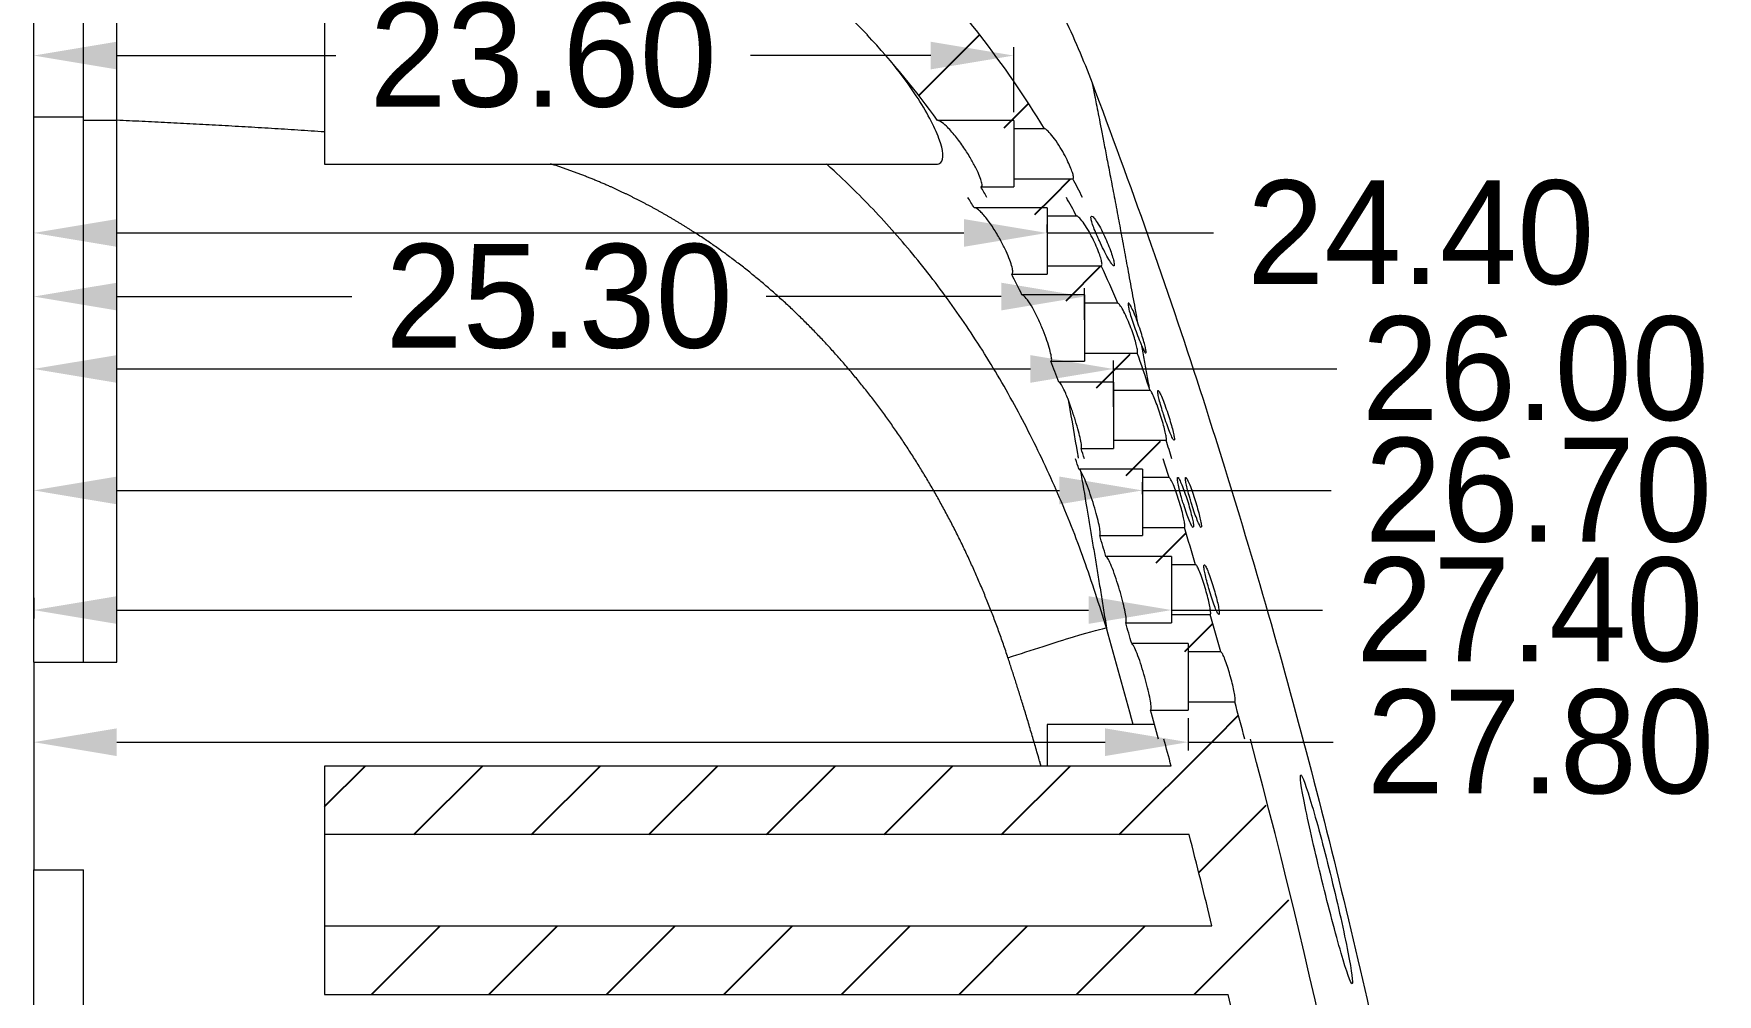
# Model space of a CAD drawing. Extents: x -222 to 335, y 201 to 414.
# Drawn here: x 196.77 to 237.31, y 331.2 to 354.34 of the extents above; entities that cross this region are included whole.
import ezdxf

# ---------------------------------------------------------------- set-up
doc = ezdxf.new("R2010")
doc.units = 0
doc.header["$MEASUREMENT"] = 0
doc.layers.add('10', color=7, linetype='Continuous')
doc.dimstyles.get("Standard").update_dxf_attribs({"dimtxt": 0.18, "dimasz": 0.18, "dimexe": 0.18, "dimexo": 0.0625, "dimgap": 0.09, "dimtad": 0, "dimtih": 1, "dimtoh": 1, "dimdec": 4, "dimzin": 0, "dimdsep": 46, "dimtxsty": 'Standard', "dimcen": 0.09, "dimadec": 0, "dimazin": 0, "dimtfac": 1, "dimtdec": 4, "dimtofl": 0, "dimtmove": 0, "dimatfit": 3, "dimfxl": 0, "dimtolj": 1, "dimtzin": 0, "dimarcsym": 0})

# ---------------------------------------------------------------- blocks, each defined once
blk = doc.blocks.new('HATCH1')
at = {"color": 200, "linetype": 'Continuous'}
for p, q in [((218.08, 352.843), (219.548, 354.31)), ((219.548, 354.31), (219.55, 354.312)), ((220.14, 352.074), (220.72, 352.653)), ((221.293, 350.398), (221.735, 350.841)), ((220.876, 349.982), (221.293, 350.398)), ((221.629, 347.907), (222.47, 348.747)), ((222.36, 345.811), (223.172, 346.622)), ((223.476, 344.098), (223.905, 344.528)), ((223.077, 343.7), (223.476, 344.098)), ((223.8, 341.595), (224.52, 342.315)), ((224.492, 339.46), (225.164, 340.13)), ((225.209, 337.349), (225.781, 337.921)), ((222.906, 335.048), (225.209, 337.349)), ((203.771, 335.721), (204.749, 336.698)), ((205.927, 335.048), (207.579, 336.698)), ((208.757, 335.048), (210.409, 336.698)), ((211.587, 335.048), (213.239, 336.698)), ((214.417, 335.048), (216.068, 336.698)), ((217.247, 335.048), (218.898, 336.698)), ((220.077, 335.048), (221.728, 336.698)), ((224.824, 334.137), (226.448, 335.759)), ((224.712, 331.198), (226.994, 333.478)), ((204.903, 331.198), (206.555, 332.848)), ((207.733, 331.198), (209.385, 332.848)), ((210.563, 331.198), (212.215, 332.848)), ((213.393, 331.198), (215.044, 332.848)), ((216.223, 331.198), (217.874, 332.848)), ((219.053, 331.198), (220.704, 332.848)), ((221.882, 331.198), (223.534, 332.848))]:
    blk.add_line(p, q, dxfattribs=at)
blk = doc.blocks.new('*D60')
at = {"color": 4, "linetype": 'Continuous', "lineweight": 9}
for p, q in [((196.771, 352.537), (196.771, 354.014)), ((220.371, 352.448), (220.371, 354.014)), ((198.771, 353.814), (204.048, 353.814)), ((218.371, 353.814), (214.031, 353.814))]:
    blk.add_line(p, q, dxfattribs=at)
for points in [[(198.771, 354.147), (198.771, 353.481), (196.771, 353.814)], [(218.371, 354.147), (218.371, 353.481), (220.371, 353.814)]]:
    blk.add_solid(points, dxfattribs=at)
at = {"layer": 'Defpoints', "color": 0, "linetype": 'Continuous', "lineweight": 9}
for p in [(220.371, 353.814), (196.771, 352.337), (220.371, 352.248)]:
    blk.add_point(p, dxfattribs=at)
at = {"color": 3, "linetype": 'Continuous', "lineweight": 9, "insert": (209.039, 353.814), "char_height": 2.5, "attachment_point": 5}
blk.add_mtext('\\A1;23.60', dxfattribs=at)
blk = doc.blocks.new('*D61')
at = {"color": 4, "linetype": 'Continuous', "lineweight": 9}
for p, q in [((196.771, 349.548), (196.771, 349.741)), ((198.771, 349.541), (219.171, 349.541)), ((221.171, 349.548), (221.171, 349.741)), ((221.171, 349.541), (225.176, 349.541))]:
    blk.add_line(p, q, dxfattribs=at)
for points in [[(198.771, 349.874), (198.771, 349.207), (196.771, 349.541)], [(219.171, 349.874), (219.171, 349.207), (221.171, 349.541)]]:
    blk.add_solid(points, dxfattribs=at)
at = {"layer": 'Defpoints', "color": 0, "linetype": 'Continuous', "lineweight": 9}
for p in [(196.771, 349.541), (196.771, 349.348), (221.171, 349.348)]:
    blk.add_point(p, dxfattribs=at)
at = {"color": 3, "linetype": 'Continuous', "lineweight": 9, "insert": (230.168, 349.541), "char_height": 2.5, "attachment_point": 5}
blk.add_mtext('\\A1;24.40', dxfattribs=at)
blk = doc.blocks.new('*D62')
at = {"color": 4, "linetype": 'Continuous', "lineweight": 9}
for p, q in [((196.771, 347.448), (196.771, 348.208)), ((198.771, 348.008), (204.429, 348.008)), ((220.071, 348.008), (214.412, 348.008)), ((222.071, 347.448), (222.071, 348.208))]:
    blk.add_line(p, q, dxfattribs=at)
for points in [[(198.771, 348.341), (198.771, 347.675), (196.771, 348.008)], [(220.071, 348.341), (220.071, 347.675), (222.071, 348.008)]]:
    blk.add_solid(points, dxfattribs=at)
at = {"layer": 'Defpoints', "color": 0, "linetype": 'Continuous', "lineweight": 9}
for p in [(196.771, 348.008), (196.771, 347.248), (222.071, 347.248)]:
    blk.add_point(p, dxfattribs=at)
at = {"color": 3, "linetype": 'Continuous', "lineweight": 9, "insert": (209.421, 348.008), "char_height": 2.5, "attachment_point": 5}
blk.add_mtext('\\A1;25.30', dxfattribs=at)
blk = doc.blocks.new('*D63')
at = {"color": 4, "linetype": 'Continuous', "lineweight": 9}
for p, q in [((196.771, 345.348), (196.771, 346.464)), ((198.771, 346.264), (220.771, 346.264)), ((222.771, 345.348), (222.771, 346.464)), ((222.771, 346.264), (228.146, 346.264))]:
    blk.add_line(p, q, dxfattribs=at)
for points in [[(198.771, 346.597), (198.771, 345.931), (196.771, 346.264)], [(220.771, 346.597), (220.771, 345.931), (222.771, 346.264)]]:
    blk.add_solid(points, dxfattribs=at)
at = {"layer": 'Defpoints', "color": 0, "linetype": 'Continuous', "lineweight": 9}
for p in [(196.771, 346.264), (196.771, 345.148), (222.771, 345.148)]:
    blk.add_point(p, dxfattribs=at)
at = {"color": 3, "linetype": 'Continuous', "lineweight": 9, "insert": (232.929, 346.264), "char_height": 2.5, "attachment_point": 5}
blk.add_mtext('\\A1;26.00', dxfattribs=at)
blk = doc.blocks.new('*D64')
at = {"color": 4, "linetype": 'Continuous', "lineweight": 9}
for p, q in [((196.771, 343.248), (196.771, 343.538)), ((223.471, 343.248), (223.471, 343.538)), ((198.771, 343.338), (221.471, 343.338)), ((223.471, 343.338), (228.011, 343.338))]:
    blk.add_line(p, q, dxfattribs=at)
for points in [[(198.771, 343.671), (198.771, 343.004), (196.771, 343.338)], [(221.471, 343.671), (221.471, 343.004), (223.471, 343.338)]]:
    blk.add_solid(points, dxfattribs=at)
at = {"layer": 'Defpoints', "color": 0, "linetype": 'Continuous', "lineweight": 9}
for p in [(196.771, 343.338), (196.771, 343.048), (223.471, 343.048)]:
    blk.add_point(p, dxfattribs=at)
at = {"color": 3, "linetype": 'Continuous', "lineweight": 9, "insert": (233.003, 343.338), "char_height": 2.5, "attachment_point": 5}
blk.add_mtext('\\A1;26.70', dxfattribs=at)
blk = doc.blocks.new('*D65')
at = {"color": 4, "linetype": 'Continuous', "lineweight": 9}
for p, q in [((196.771, 340.748), (196.771, 340.256)), ((224.171, 340.748), (224.171, 340.256)), ((198.771, 340.456), (222.171, 340.456)), ((224.171, 340.456), (227.804, 340.456))]:
    blk.add_line(p, q, dxfattribs=at)
for points in [[(198.771, 340.789), (198.771, 340.123), (196.771, 340.456)], [(222.171, 340.789), (222.171, 340.123), (224.171, 340.456)]]:
    blk.add_solid(points, dxfattribs=at)
at = {"layer": 'Defpoints', "color": 0, "linetype": 'Continuous', "lineweight": 9}
for p in [(196.771, 340.948), (224.171, 340.948), (196.771, 340.456)]:
    blk.add_point(p, dxfattribs=at)
at = {"color": 3, "linetype": 'Continuous', "lineweight": 9, "insert": (232.795, 340.456), "char_height": 2.5, "attachment_point": 5}
blk.add_mtext('\\A1;27.40', dxfattribs=at)
blk = doc.blocks.new('*D66')
at = {"color": 4, "linetype": 'Continuous', "lineweight": 9}
for p, q in [((196.771, 338.648), (196.771, 337.073)), ((224.571, 337.848), (224.571, 337.073)), ((198.771, 337.273), (222.571, 337.273)), ((224.571, 337.273), (228.06, 337.273))]:
    blk.add_line(p, q, dxfattribs=at)
for points in [[(198.771, 337.606), (198.771, 336.939), (196.771, 337.273)], [(222.571, 337.606), (222.571, 336.939), (224.571, 337.273)]]:
    blk.add_solid(points, dxfattribs=at)
at = {"layer": 'Defpoints', "color": 0, "linetype": 'Continuous', "lineweight": 9}
for p in [(196.771, 338.848), (224.571, 338.048), (196.771, 337.273)]:
    blk.add_point(p, dxfattribs=at)
at = {"color": 3, "linetype": 'Continuous', "lineweight": 9, "insert": (233.052, 337.273), "char_height": 2.5, "attachment_point": 5}
blk.add_mtext('\\A1;27.80', dxfattribs=at)

msp = doc.modelspace()

# ---------------------------------------------------------------- linework, layer by layer
at = {"layer": '10', "color": 7, "linetype": 'Continuous', "lineweight": 9}
for p, q in [((203.771, 356.698), (203.771, 353.948)), ((203.771, 353.948), (203.771, 351.198)), ((196.771, 352.337), (197.971, 352.337)), ((196.771, 339.198), (196.771, 352.337)), ((197.971, 352.254), (198.771, 352.254)), ((197.971, 339.198), (197.971, 352.254)), ((198.771, 339.198), (198.771, 352.254)), ((220.371, 352.248), (218.536, 352.248)), ((220.371, 352.248), (220.371, 352.048)), ((221.111, 352.048), (220.371, 352.048)), ((220.371, 352.048), (220.371, 350.848)), ((203.771, 351.198), (218.498, 351.198)), ((220.371, 350.848), (220.371, 350.648)), ((220.371, 350.848), (221.791, 350.848)), ((219.579, 350.648), (220.371, 350.648)), ((221.171, 350.148), (219.418, 350.148)), ((221.171, 350.148), (221.171, 349.948)), ((221.882, 349.948), (221.171, 349.948)), ((221.171, 349.948), (221.171, 348.748)), ((221.171, 348.748), (221.171, 348.548)), ((221.171, 348.748), (222.477, 348.748)), ((220.32, 348.548), (221.171, 348.548)), ((222.071, 348.048), (220.568, 348.048)), ((222.071, 348.048), (222.071, 347.848)), ((222.874, 347.848), (222.071, 347.848)), ((222.071, 347.848), (222.071, 346.648)), ((222.071, 346.648), (223.342, 346.648)), ((222.071, 346.648), (222.071, 346.448)), ((221.265, 346.448), (222.071, 346.448)), ((222.771, 345.948), (221.455, 345.948)), ((222.771, 345.948), (222.771, 345.748)), ((223.651, 345.748), (222.771, 345.748)), ((222.771, 345.748), (222.771, 344.548)), ((221.992, 344.348), (222.771, 344.348)), ((222.771, 344.548), (224.038, 344.548)), ((222.771, 344.548), (222.771, 344.348)), ((223.471, 343.848), (221.94, 343.848)), ((223.471, 343.848), (223.471, 343.648)), ((224.111, 343.648), (223.471, 343.648)), ((223.471, 343.648), (223.471, 342.448)), ((222.439, 342.248), (223.471, 342.248)), ((223.471, 342.448), (224.48, 342.448)), ((223.471, 342.448), (223.471, 342.248)), ((224.171, 341.748), (222.591, 341.748)), ((224.171, 341.748), (224.171, 341.548)), ((224.75, 341.548), (224.171, 341.548)), ((224.171, 341.548), (224.171, 340.348)), ((223.065, 340.148), (224.171, 340.148)), ((224.171, 340.348), (225.101, 340.348)), ((224.171, 340.348), (224.171, 340.148)), ((224.571, 339.648), (223.21, 339.648)), ((224.571, 339.648), (224.571, 339.448)), ((225.358, 339.448), (224.571, 339.448)), ((224.571, 339.448), (224.571, 338.248)), ((196.771, 339.198), (197.971, 339.198)), ((196.771, 339.198), (196.771, 334.198)), ((197.971, 339.198), (198.771, 339.198)), ((224.571, 338.248), (225.692, 338.248)), ((224.571, 338.248), (224.571, 338.048)), ((223.661, 338.048), (224.571, 338.048)), ((221.171, 337.698), (221.171, 336.699)), ((223.757, 337.698), (221.171, 337.698)), ((224.161, 336.698), (203.771, 336.698)), ((203.771, 336.698), (203.771, 335.048)), ((224.593, 335.048), (203.771, 335.048)), ((203.771, 335.048), (203.771, 332.848)), ((196.771, 334.198), (197.971, 334.198)), ((196.771, 282.298), (196.771, 334.198)), ((197.971, 282.298), (197.971, 334.198)), ((203.771, 332.848), (225.142, 332.848)), ((203.771, 332.848), (203.771, 331.198)), ((203.771, 331.198), (225.534, 331.198))]:
    msp.add_line(p, q, dxfattribs=at)
at = {"layer": '10', "color": 80, "linetype": 'Continuous', "lineweight": 9}
msp.add_line((223.628, 345.82), (223.628, 345.82), dxfattribs=at)
at = {"layer": '10', "color": 7, "linetype": 'Continuous', "lineweight": 9}
msp.add_rational_spline([(205.48, 366.259), (213.295, 365.34), (219.48, 360.494), (222.257, 353.159)], [1.07362430408, 0.972344746752, 0.975557335675, 1.08326207084], degree=3, dxfattribs=at)
for points, degree, knots in [([(196.771, 352.337), (196.771, 352.751), (196.771, 353.587), (196.771, 354.781), (196.771, 355.874), (196.771, 356.808), (196.771, 357.305), (196.771, 357.513)], 3, [0, 0, 0, 0, 0.199266, 0.400487, 0.599723, 0.80089, 1, 1, 1, 1]), ([(197.971, 352.254), (197.971, 352.689), (197.971, 353.114), (197.971, 353.946), (197.971, 354.351), (197.971, 355.095), (197.971, 355.444), (197.971, 356.053), (197.971, 356.317), (197.971, 356.536)], 3, [0, 0, 0, 0, 0.25, 0.25, 0.5, 0.5, 0.75, 0.75, 1, 1, 1, 1]), ([(198.771, 353.53), (198.771, 353.946), (198.771, 354.351), (198.771, 355.095), (198.771, 355.444), (198.771, 355.748)], 3, [0, 0, 0, 0, 0.499999, 0.499999, 1, 1, 1, 1]), ([(218.498, 351.199), (218.546, 351.199), (218.585, 351.211), (218.696, 351.316), (218.679, 351.52), (218.461, 352.107), (218.267, 352.472), (217.856, 353.101), (217.669, 353.357), (217.465, 353.607)], 3, [0, 0, 0, 0, 0.111037, 0.111037, 0.442246, 0.442246, 0.773454, 0.773454, 1, 1, 1, 1]), ([(222.257, 353.16), (222.258, 353.155), (222.259, 353.151), (222.259, 353.147), (222.26, 353.142), (222.261, 353.138), (222.263, 353.128), (222.266, 353.114), (222.269, 353.098), (222.273, 353.079), (222.277, 353.058), (222.282, 353.034), (222.287, 353.007), (222.293, 352.979), (222.299, 352.947), (222.305, 352.913), (222.313, 352.877), (222.32, 352.838), (222.337, 352.752), (222.367, 352.599), (222.416, 352.349), (222.474, 352.054), (222.54, 351.714), (222.614, 351.328), (222.697, 350.897), (222.787, 350.421), (222.867, 349.999), (222.932, 349.654), (222.978, 349.404), (223.027, 349.145), (223.076, 348.877), (223.127, 348.602), (223.179, 348.318), (223.233, 348.026), (223.287, 347.727), (223.325, 347.52), (223.343, 347.417)], 3, [0, 0, 0, 0, 0.014571, 0.029136, 0.043696, 0.058252, 0.072805, 0.087355, 0.101904, 0.116451, 0.130999, 0.145548, 0.160099, 0.174652, 0.189209, 0.20377, 0.218336, 0.232909, 0.247488, 0.30983, 0.372137, 0.434475, 0.496909, 0.559834, 0.622742, 0.685697, 0.748767, 0.776611, 0.80446, 0.832319, 0.860194, 0.88809, 0.916013, 0.943969, 0.971963, 1, 1, 1, 1]), ([(222.257, 353.159), (222.711, 351.935), (223.618, 349.486), (224.867, 345.769), (226.032, 342.019), (227.107, 338.237), (228.096, 334.428), (229.598, 328.056), (230.581, 322.874), (231.198, 318.963), (231.203, 318.928)], 3, [0, 0, 0, 0, 0.110474, 0.221064, 0.331859, 0.442829, 0.55388, 0.664918, 0.997016, 1, 1, 1, 1]), ([(219.579, 350.648), (219.593, 350.649), (219.602, 350.657), (219.606, 350.673), (219.61, 350.693), (219.607, 350.724), (219.597, 350.765), (219.587, 350.804), (219.571, 350.853), (219.549, 350.907), (219.526, 350.964), (219.497, 351.028), (219.464, 351.094), (219.427, 351.169), (219.384, 351.247), (219.339, 351.326), (219.286, 351.416), (219.229, 351.507), (219.171, 351.593), (219.104, 351.692), (219.033, 351.788), (218.965, 351.872), (218.891, 351.964), (218.817, 352.046), (218.75, 352.11), (218.698, 352.159), (218.649, 352.198), (218.609, 352.222), (218.58, 352.239), (218.555, 352.248), (218.536, 352.248)], 3, [0, 0, 0, 0, 0.072531, 0.072531, 0.072531, 0.157572, 0.157572, 0.157572, 0.239679, 0.239679, 0.239679, 0.3268, 0.3268, 0.3268, 0.424995, 0.424995, 0.424995, 0.538805, 0.538805, 0.538805, 0.669655, 0.669655, 0.669655, 0.811796, 0.811796, 0.811796, 0.921627, 0.921627, 0.921627, 1, 1, 1, 1]), ([(221.791, 350.848), (221.805, 350.851), (221.81, 350.864), (221.809, 350.887), (221.808, 350.908), (221.802, 350.937), (221.791, 350.973), (221.781, 351.008), (221.766, 351.051), (221.747, 351.097), (221.727, 351.146), (221.703, 351.2), (221.676, 351.256), (221.647, 351.318), (221.613, 351.383), (221.579, 351.446), (221.54, 351.517), (221.498, 351.587), (221.456, 351.653), (221.411, 351.725), (221.364, 351.792), (221.321, 351.85), (221.276, 351.908), (221.233, 351.958), (221.197, 351.993), (221.17, 352.019), (221.146, 352.037), (221.128, 352.045), (221.121, 352.047), (221.116, 352.048), (221.111, 352.048)], 3, [0, 0, 0, 0, 0.1063, 0.1063, 0.1063, 0.193418, 0.193418, 0.193418, 0.280945, 0.280945, 0.280945, 0.375295, 0.375295, 0.375295, 0.481134, 0.481134, 0.481134, 0.600801, 0.600801, 0.600801, 0.732102, 0.732102, 0.732102, 0.865689, 0.865689, 0.865689, 0.965552, 0.965552, 0.965552, 1, 1, 1, 1]), ([(220.231, 339.307), (219.817, 340.559), (219.271, 341.734), (218.717, 342.923), (218.038, 344.008), (217.35, 345.108), (216.543, 346.085), (215.724, 347.076), (214.803, 347.915), (213.867, 348.767), (212.842, 349.448), (212.326, 349.791), (211.79, 350.088), (211.252, 350.386), (210.699, 350.636), (209.967, 350.965), (209.216, 351.206)], 2, [0, 0, 0, 0.15024, 0.15024, 0.300481, 0.300481, 0.450721, 0.450721, 0.600962, 0.600962, 0.751202, 0.751202, 0.826322, 0.826322, 0.901442, 0.901442, 1, 1, 1]), ([(222.602, 340.024), (222.429, 340.576), (222.085, 341.67), (221.452, 343.253), (220.742, 344.766), (219.95, 346.2), (219.081, 347.551), (218.14, 348.812), (217.132, 349.978), (216.353, 350.754), (215.921, 351.149), (215.859, 351.204)], 3, [0, 0, 0, 0, 0.131439, 0.260274, 0.386566, 0.510422, 0.63183, 0.750735, 0.867182, 0.981253, 1, 1, 1, 1]), ([(220.316, 348.548), (220.321, 348.548), (220.325, 348.549), (220.33, 348.55), (220.341, 348.553), (220.349, 348.571), (220.349, 348.602), (220.349, 348.63), (220.342, 348.671), (220.329, 348.719), (220.317, 348.768), (220.298, 348.825), (220.274, 348.887), (220.25, 348.954), (220.219, 349.027), (220.185, 349.1), (220.147, 349.183), (220.105, 349.268), (220.06, 349.352), (220.009, 349.445), (219.955, 349.538), (219.901, 349.624), (219.841, 349.719), (219.779, 349.807), (219.719, 349.883), (219.658, 349.961), (219.599, 350.027), (219.547, 350.074), (219.507, 350.109), (219.472, 350.134), (219.444, 350.144), (219.434, 350.147), (219.426, 350.148), (219.419, 350.148)], 3, [0, 0, 0, 0, 0.012417, 0.012417, 0.012417, 0.10863, 0.10863, 0.10863, 0.196371, 0.196371, 0.196371, 0.283921, 0.283921, 0.283921, 0.377465, 0.377465, 0.377465, 0.481609, 0.481609, 0.481609, 0.599091, 0.599091, 0.599091, 0.728945, 0.728945, 0.728945, 0.863538, 0.863538, 0.863538, 0.966181, 0.966181, 0.966181, 1, 1, 1, 1]), ([(222.477, 348.748), (222.487, 348.749), (222.493, 348.757), (222.495, 348.773), (222.497, 348.791), (222.494, 348.818), (222.487, 348.852), (222.48, 348.886), (222.468, 348.927), (222.453, 348.973), (222.437, 349.021), (222.417, 349.074), (222.395, 349.13), (222.371, 349.19), (222.343, 349.253), (222.314, 349.316), (222.281, 349.385), (222.246, 349.454), (222.211, 349.519), (222.173, 349.59), (222.133, 349.657), (222.095, 349.715), (222.056, 349.776), (222.018, 349.828), (221.984, 349.868), (221.952, 349.905), (221.923, 349.931), (221.902, 349.942), (221.894, 349.946), (221.888, 349.948), (221.882, 349.948)], 3, [0, 0, 0, 0, 0.086577, 0.086577, 0.086577, 0.178558, 0.178558, 0.178558, 0.269008, 0.269008, 0.269008, 0.363792, 0.363792, 0.363792, 0.467208, 0.467208, 0.467208, 0.581612, 0.581612, 0.581612, 0.706082, 0.706082, 0.706082, 0.834632, 0.834632, 0.834632, 0.95671, 0.95671, 0.95671, 1, 1, 1, 1]), ([(222.431, 349.348), (222.465, 349.274), (222.501, 349.199), (222.536, 349.13), (222.571, 349.061), (222.606, 348.996), (222.637, 348.94), (222.668, 348.886), (222.697, 348.84), (222.72, 348.807), (222.742, 348.777), (222.76, 348.757), (222.772, 348.751), (222.783, 348.745), (222.789, 348.75), (222.791, 348.767), (222.792, 348.782), (222.789, 348.808), (222.783, 348.841), (222.776, 348.873), (222.765, 348.914), (222.751, 348.96), (222.736, 349.008), (222.718, 349.062), (222.697, 349.119), (222.675, 349.179), (222.649, 349.243), (222.623, 349.307), (222.594, 349.376), (222.563, 349.445), (222.531, 349.511), (222.498, 349.58), (222.463, 349.647), (222.431, 349.706), (222.397, 349.765), (222.365, 349.818), (222.336, 349.858), (222.309, 349.897), (222.285, 349.925), (222.266, 349.938), (222.25, 349.951), (222.238, 349.952), (222.233, 349.94), (222.227, 349.93), (222.227, 349.909), (222.232, 349.88), (222.237, 349.853), (222.246, 349.817), (222.259, 349.775), (222.272, 349.733), (222.29, 349.684), (222.31, 349.632), (222.332, 349.575), (222.357, 349.515), (222.384, 349.454), (222.399, 349.419), (222.415, 349.383), (222.431, 349.348)], 3, [0, 0, 0, 0, 0.062326, 0.062326, 0.062326, 0.124708, 0.124708, 0.124708, 0.185791, 0.185791, 0.185791, 0.241886, 0.241886, 0.241886, 0.292543, 0.292543, 0.292543, 0.339912, 0.339912, 0.339912, 0.386782, 0.386782, 0.386782, 0.435531, 0.435531, 0.435531, 0.487882, 0.487882, 0.487882, 0.544662, 0.544662, 0.544662, 0.605287, 0.605287, 0.605287, 0.667222, 0.667222, 0.667222, 0.726396, 0.726396, 0.726396, 0.779658, 0.779658, 0.779658, 0.827435, 0.827435, 0.827435, 0.872999, 0.872999, 0.872999, 0.919958, 0.919958, 0.919958, 0.971024, 0.971024, 0.971024, 1, 1, 1, 1]), ([(221.265, 346.448), (221.274, 346.449), (221.28, 346.457), (221.282, 346.473), (221.285, 346.494), (221.282, 346.528), (221.274, 346.573), (221.266, 346.617), (221.253, 346.673), (221.236, 346.735), (221.218, 346.799), (221.195, 346.872), (221.169, 346.948), (221.141, 347.029), (221.109, 347.114), (221.075, 347.199), (221.039, 347.29), (220.999, 347.382), (220.958, 347.468), (220.915, 347.56), (220.87, 347.648), (220.827, 347.725), (220.783, 347.804), (220.739, 347.874), (220.7, 347.927), (220.662, 347.979), (220.627, 348.017), (220.601, 348.035), (220.588, 348.044), (220.577, 348.048), (220.568, 348.048)], 3, [0, 0, 0, 0, 0.076101, 0.076101, 0.076101, 0.171728, 0.171728, 0.171728, 0.266166, 0.266166, 0.266166, 0.363767, 0.363767, 0.363767, 0.467727, 0.467727, 0.467727, 0.579825, 0.579825, 0.579825, 0.699612, 0.699612, 0.699612, 0.823185, 0.823185, 0.823185, 0.943033, 0.943033, 0.943033, 1, 1, 1, 1]), ([(223.342, 346.648), (223.348, 346.649), (223.351, 346.653), (223.353, 346.663), (223.355, 346.677), (223.353, 346.702), (223.348, 346.735), (223.343, 346.767), (223.333, 346.808), (223.321, 346.855), (223.309, 346.903), (223.293, 346.957), (223.275, 347.014), (223.256, 347.075), (223.234, 347.139), (223.211, 347.203), (223.186, 347.271), (223.159, 347.341), (223.132, 347.406), (223.103, 347.474), (223.073, 347.54), (223.045, 347.598), (223.016, 347.657), (222.988, 347.709), (222.962, 347.75), (222.938, 347.789), (222.916, 347.819), (222.899, 347.835), (222.889, 347.844), (222.881, 347.848), (222.874, 347.848)], 3, [0, 0, 0, 0, 0.068534, 0.068534, 0.068534, 0.166227, 0.166227, 0.166227, 0.262676, 0.262676, 0.262676, 0.361827, 0.361827, 0.361827, 0.466555, 0.466555, 0.466555, 0.578235, 0.578235, 0.578235, 0.696061, 0.696061, 0.696061, 0.81636, 0.81636, 0.81636, 0.933134, 0.933134, 0.933134, 1, 1, 1, 1]), ([(223.343, 347.417), (223.334, 347.443), (223.324, 347.469), (223.315, 347.493), (223.29, 347.558), (223.265, 347.619), (223.242, 347.67), (223.219, 347.72), (223.198, 347.763), (223.18, 347.793), (223.163, 347.822), (223.148, 347.841), (223.139, 347.847), (223.13, 347.852), (223.124, 347.846), (223.123, 347.829), (223.122, 347.813), (223.125, 347.787), (223.132, 347.752), (223.139, 347.718), (223.149, 347.676), (223.163, 347.628), (223.176, 347.579), (223.193, 347.523), (223.212, 347.465), (223.232, 347.403), (223.255, 347.337), (223.278, 347.272), (223.302, 347.202), (223.328, 347.132), (223.353, 347.066), (223.379, 346.998), (223.405, 346.933), (223.428, 346.876), (223.435, 346.858), (223.443, 346.841), (223.45, 346.825)], 3, [0, 0, 0, 0, 0.038153, 0.038153, 0.038153, 0.138338, 0.138338, 0.138338, 0.237975, 0.237975, 0.237975, 0.333285, 0.333285, 0.333285, 0.422422, 0.422422, 0.422422, 0.506923, 0.506923, 0.506923, 0.590545, 0.590545, 0.590545, 0.677154, 0.677154, 0.677154, 0.769292, 0.769292, 0.769292, 0.867218, 0.867218, 0.867218, 0.968373, 0.968373, 0.968373, 1, 1, 1, 1]), ([(223.45, 346.825), (223.467, 346.784), (223.483, 346.749), (223.498, 346.721), (223.514, 346.688), (223.528, 346.665), (223.538, 346.655), (223.547, 346.645), (223.553, 346.647), (223.555, 346.659), (223.557, 346.672), (223.555, 346.694), (223.55, 346.726), (223.544, 346.757), (223.535, 346.797), (223.524, 346.843), (223.512, 346.891), (223.497, 346.945), (223.48, 347.003), (223.462, 347.063), (223.442, 347.128), (223.421, 347.193), (223.398, 347.261), (223.374, 347.331), (223.351, 347.397), (223.348, 347.403), (223.346, 347.41), (223.343, 347.417)], 3, [0, 0, 0, 0, 0.111806, 0.111806, 0.111806, 0.244082, 0.244082, 0.244082, 0.368695, 0.368695, 0.368695, 0.487758, 0.487758, 0.487758, 0.605476, 0.605476, 0.605476, 0.726133, 0.726133, 0.726133, 0.852794, 0.852794, 0.852794, 0.986415, 0.986415, 0.986415, 1, 1, 1, 1]), ([(223.45, 346.825), (223.46, 346.767), (223.481, 346.649), (223.513, 346.471), (223.545, 346.29), (223.577, 346.107), (223.605, 345.951), (223.622, 345.854), (223.628, 345.82)], 3, [0, 0, 0, 0, 0.180187, 0.360435, 0.540756, 0.721159, 0.901654, 1, 1, 1, 1]), ([(221.677, 345.536), (221.658, 345.585), (221.639, 345.631), (221.621, 345.674), (221.59, 345.745), (221.561, 345.806), (221.535, 345.852), (221.51, 345.896), (221.488, 345.927), (221.472, 345.94), (221.465, 345.946), (221.46, 345.948), (221.455, 345.948)], 3, [0, 0, 0, 0, 0.201856, 0.201856, 0.201856, 0.540143, 0.540143, 0.540143, 0.870487, 0.870487, 0.870487, 1, 1, 1, 1]), ([(221.674, 345.552), (221.681, 345.512), (221.756, 345.083), (221.84, 344.602), (221.919, 344.147), (221.925, 344.112)], 3, [0, 0, 0, 0, 0.086407, 0.929974, 1, 1, 1, 1]), ([(221.992, 344.349), (221.997, 344.349), (222.001, 344.353), (222.003, 344.363), (222.006, 344.379), (222.005, 344.41), (221.999, 344.452), (221.993, 344.494), (221.982, 344.548), (221.968, 344.61), (221.953, 344.673), (221.934, 344.746), (221.913, 344.822), (221.89, 344.903), (221.864, 344.989), (221.837, 345.075), (221.808, 345.166), (221.777, 345.258), (221.747, 345.346), (221.723, 345.412), (221.7, 345.476), (221.677, 345.536)], 3, [0, 0, 0, 0, 0.089606, 0.089606, 0.089606, 0.24168, 0.24168, 0.24168, 0.391537, 0.391537, 0.391537, 0.544473, 0.544473, 0.544473, 0.704449, 0.704449, 0.704449, 0.872946, 0.872946, 0.872946, 1, 1, 1, 1]), ([(224.037, 344.549), (224.042, 344.548), (224.044, 344.552), (224.045, 344.559), (224.048, 344.571), (224.047, 344.594), (224.042, 344.626), (224.038, 344.657), (224.03, 344.698), (224.019, 344.744), (224.009, 344.791), (223.995, 344.846), (223.979, 344.904), (223.962, 344.964), (223.943, 345.029), (223.923, 345.093), (223.902, 345.161), (223.879, 345.231), (223.856, 345.296), (223.832, 345.364), (223.808, 345.43), (223.785, 345.488), (223.762, 345.547), (223.74, 345.599), (223.721, 345.64), (223.702, 345.68), (223.686, 345.711), (223.673, 345.729), (223.664, 345.742), (223.656, 345.748), (223.651, 345.748)], 3, [0, 0, 0, 0, 0.058615, 0.058615, 0.058615, 0.15915, 0.15915, 0.15915, 0.258227, 0.258227, 0.258227, 0.359279, 0.359279, 0.359279, 0.464869, 0.464869, 0.464869, 0.575948, 0.575948, 0.575948, 0.69128, 0.69128, 0.69128, 0.807486, 0.807486, 0.807486, 0.920389, 0.920389, 0.920389, 1, 1, 1, 1]), ([(223.983, 345.148), (224.005, 345.078), (224.029, 345.006), (224.053, 344.94), (224.076, 344.874), (224.1, 344.811), (224.122, 344.757), (224.143, 344.703), (224.163, 344.657), (224.18, 344.622), (224.196, 344.589), (224.21, 344.566), (224.22, 344.555), (224.229, 344.545), (224.235, 344.546), (224.237, 344.559), (224.239, 344.571), (224.238, 344.593), (224.233, 344.625), (224.228, 344.656), (224.22, 344.696), (224.209, 344.743), (224.198, 344.79), (224.183, 344.845), (224.167, 344.902), (224.15, 344.963), (224.131, 345.028), (224.111, 345.092), (224.09, 345.16), (224.067, 345.23), (224.044, 345.296), (224.021, 345.364), (223.997, 345.43), (223.974, 345.488), (223.952, 345.546), (223.93, 345.599), (223.911, 345.64), (223.893, 345.68), (223.877, 345.711), (223.865, 345.729), (223.853, 345.746), (223.845, 345.752), (223.84, 345.746), (223.836, 345.741), (223.836, 345.724), (223.838, 345.698), (223.841, 345.673), (223.848, 345.637), (223.857, 345.595), (223.866, 345.552), (223.879, 345.502), (223.894, 345.447), (223.909, 345.391), (223.927, 345.328), (223.946, 345.265), (223.958, 345.227), (223.97, 345.187), (223.983, 345.148)], 3, [0, 0, 0, 0, 0.057974, 0.057974, 0.057974, 0.115962, 0.115962, 0.115962, 0.173576, 0.173576, 0.173576, 0.228949, 0.228949, 0.228949, 0.281378, 0.281378, 0.281378, 0.331603, 0.331603, 0.331603, 0.381223, 0.381223, 0.381223, 0.431915, 0.431915, 0.431915, 0.484902, 0.484902, 0.484902, 0.540585, 0.540585, 0.540585, 0.598278, 0.598278, 0.598278, 0.656267, 0.656267, 0.656267, 0.712513, 0.712513, 0.712513, 0.765821, 0.765821, 0.765821, 0.816517, 0.816517, 0.816517, 0.866071, 0.866071, 0.866071, 0.916251, 0.916251, 0.916251, 0.968472, 0.968472, 0.968472, 1, 1, 1, 1]), ([(221.975, 343.816), (221.967, 343.828), (221.959, 343.837), (221.953, 343.843), (221.948, 343.846), (221.944, 343.849), (221.94, 343.848)], 3, [0, 0, 0, 0, 0.573411, 0.573411, 0.573411, 1, 1, 1, 1]), ([(221.973, 343.83), (222.024, 343.531), (222.098, 343.097), (222.194, 342.521), (222.261, 342.121), (222.328, 341.715), (222.396, 341.303), (222.464, 340.883), (222.533, 340.458), (222.579, 340.169), (222.602, 340.024)], 3, [0, 0, 0, 0, 0.255681, 0.361822, 0.467993, 0.574216, 0.680509, 0.786891, 0.893382, 1, 1, 1, 1]), ([(222.439, 342.249), (222.444, 342.249), (222.448, 342.253), (222.451, 342.263), (222.455, 342.279), (222.455, 342.309), (222.45, 342.352), (222.445, 342.394), (222.436, 342.448), (222.423, 342.51), (222.409, 342.574), (222.392, 342.647), (222.372, 342.724), (222.351, 342.804), (222.327, 342.89), (222.301, 342.976), (222.274, 343.066), (222.244, 343.158), (222.214, 343.245), (222.184, 343.336), (222.152, 343.423), (222.122, 343.5), (222.092, 343.578), (222.063, 343.648), (222.037, 343.703), (222.013, 343.753), (221.992, 343.792), (221.975, 343.816)], 3, [0, 0, 0, 0, 0.064203, 0.064203, 0.064203, 0.175279, 0.175279, 0.175279, 0.284405, 0.284405, 0.284405, 0.395237, 0.395237, 0.395237, 0.510635, 0.510635, 0.510635, 0.631828, 0.631828, 0.631828, 0.757772, 0.757772, 0.757772, 0.885102, 0.885102, 0.885102, 1, 1, 1, 1]), ([(224.111, 343.648), (224.106, 343.664), (224.06, 343.814), (224.013, 343.964), (223.97, 344.098)], 3, [0, 0, 0, 0, 0.104888, 1, 1, 1, 1]), ([(224.48, 342.449), (224.484, 342.448), (224.487, 342.452), (224.489, 342.459), (224.492, 342.471), (224.492, 342.494), (224.488, 342.526), (224.485, 342.557), (224.478, 342.598), (224.468, 342.644), (224.458, 342.692), (224.445, 342.747), (224.431, 342.804), (224.415, 342.865), (224.397, 342.929), (224.378, 342.994), (224.358, 343.061), (224.336, 343.13), (224.314, 343.196), (224.291, 343.263), (224.268, 343.329), (224.246, 343.387), (224.224, 343.445), (224.202, 343.497), (224.183, 343.539), (224.164, 343.579), (224.147, 343.61), (224.134, 343.628), (224.125, 343.642), (224.117, 343.648), (224.111, 343.648)], 3, [0, 0, 0, 0, 0.058, 0.058, 0.058, 0.159329, 0.159329, 0.159329, 0.258895, 0.258895, 0.258895, 0.359967, 0.359967, 0.359967, 0.465104, 0.465104, 0.465104, 0.575394, 0.575394, 0.575394, 0.689903, 0.689903, 0.689903, 0.80564, 0.80564, 0.80564, 0.918696, 0.918696, 0.918696, 1, 1, 1, 1]), ([(224.445, 343.048), (224.467, 342.978), (224.49, 342.907), (224.512, 342.841), (224.535, 342.775), (224.558, 342.712), (224.579, 342.658), (224.6, 342.605), (224.62, 342.558), (224.637, 342.524), (224.653, 342.49), (224.667, 342.466), (224.677, 342.456), (224.687, 342.445), (224.694, 342.446), (224.697, 342.459), (224.699, 342.47), (224.699, 342.493), (224.695, 342.525), (224.691, 342.556), (224.683, 342.597), (224.674, 342.643), (224.663, 342.691), (224.65, 342.745), (224.635, 342.803), (224.619, 342.863), (224.601, 342.928), (224.582, 342.993), (224.562, 343.061), (224.54, 343.13), (224.518, 343.195), (224.496, 343.263), (224.473, 343.329), (224.451, 343.387), (224.429, 343.445), (224.408, 343.497), (224.389, 343.539), (224.371, 343.579), (224.355, 343.61), (224.342, 343.628), (224.33, 343.646), (224.321, 343.652), (224.316, 343.646), (224.311, 343.641), (224.31, 343.625), (224.312, 343.598), (224.314, 343.573), (224.319, 343.537), (224.328, 343.495), (224.336, 343.452), (224.348, 343.401), (224.361, 343.347), (224.375, 343.29), (224.392, 343.228), (224.41, 343.164), (224.421, 343.126), (224.433, 343.087), (224.445, 343.048)], 3, [0, 0, 0, 0, 0.057658, 0.057658, 0.057658, 0.115317, 0.115317, 0.115317, 0.1728, 0.1728, 0.1728, 0.228352, 0.228352, 0.228352, 0.281164, 0.281164, 0.281164, 0.331781, 0.331781, 0.331781, 0.381639, 0.381639, 0.381639, 0.432336, 0.432336, 0.432336, 0.485093, 0.485093, 0.485093, 0.540384, 0.540384, 0.540384, 0.597673, 0.597673, 0.597673, 0.65544, 0.65544, 0.65544, 0.711773, 0.711773, 0.711773, 0.765428, 0.765428, 0.765428, 0.816542, 0.816542, 0.816542, 0.866398, 0.866398, 0.866398, 0.916656, 0.916656, 0.916656, 0.96871, 0.96871, 0.96871, 1, 1, 1, 1]), ([(224.642, 343.048), (224.664, 342.978), (224.687, 342.907), (224.709, 342.841), (224.731, 342.775), (224.754, 342.712), (224.775, 342.658), (224.795, 342.605), (224.815, 342.558), (224.831, 342.524), (224.847, 342.49), (224.86, 342.467), (224.87, 342.456), (224.879, 342.445), (224.885, 342.446), (224.887, 342.458), (224.89, 342.47), (224.889, 342.492), (224.884, 342.524), (224.88, 342.555), (224.872, 342.595), (224.862, 342.642), (224.851, 342.689), (224.838, 342.744), (224.823, 342.802), (224.807, 342.862), (224.789, 342.927), (224.769, 342.992), (224.749, 343.06), (224.727, 343.129), (224.706, 343.195), (224.683, 343.263), (224.66, 343.328), (224.639, 343.387), (224.617, 343.445), (224.597, 343.497), (224.578, 343.538), (224.561, 343.579), (224.545, 343.61), (224.533, 343.628), (224.522, 343.645), (224.514, 343.652), (224.509, 343.647), (224.505, 343.641), (224.504, 343.625), (224.506, 343.599), (224.508, 343.574), (224.514, 343.538), (224.523, 343.496), (224.532, 343.453), (224.544, 343.403), (224.557, 343.348), (224.572, 343.291), (224.589, 343.229), (224.607, 343.165), (224.618, 343.127), (224.63, 343.088), (224.642, 343.048)], 3, [0, 0, 0, 0, 0.057609, 0.057609, 0.057609, 0.115227, 0.115227, 0.115227, 0.172564, 0.172564, 0.172564, 0.227909, 0.227909, 0.227909, 0.280559, 0.280559, 0.280559, 0.331127, 0.331127, 0.331127, 0.381057, 0.381057, 0.381057, 0.431911, 0.431911, 0.431911, 0.484849, 0.484849, 0.484849, 0.540277, 0.540277, 0.540277, 0.597593, 0.597593, 0.597593, 0.655251, 0.655251, 0.655251, 0.711384, 0.711384, 0.711384, 0.764852, 0.764852, 0.764852, 0.81588, 0.81588, 0.81588, 0.865774, 0.865774, 0.865774, 0.91617, 0.91617, 0.91617, 0.968406, 0.968406, 0.968406, 1, 1, 1, 1]), ([(223.065, 340.149), (223.071, 340.149), (223.075, 340.153), (223.077, 340.162), (223.082, 340.178), (223.082, 340.208), (223.078, 340.25), (223.074, 340.292), (223.065, 340.347), (223.053, 340.409), (223.041, 340.473), (223.024, 340.546), (223.005, 340.623), (222.985, 340.703), (222.962, 340.789), (222.938, 340.875), (222.912, 340.965), (222.884, 341.057), (222.856, 341.144), (222.827, 341.234), (222.796, 341.321), (222.768, 341.398), (222.739, 341.476), (222.711, 341.546), (222.686, 341.601), (222.661, 341.655), (222.639, 341.696), (222.622, 341.721), (222.609, 341.739), (222.599, 341.748), (222.591, 341.748)], 3, [0, 0, 0, 0, 0.057025, 0.057025, 0.057025, 0.158862, 0.158862, 0.158862, 0.258881, 0.258881, 0.258881, 0.360175, 0.360175, 0.360175, 0.465221, 0.465221, 0.465221, 0.575128, 0.575128, 0.575128, 0.689099, 0.689099, 0.689099, 0.804385, 0.804385, 0.804385, 0.917306, 0.917306, 0.917306, 1, 1, 1, 1]), ([(225.101, 340.349), (225.105, 340.348), (225.108, 340.352), (225.11, 340.358), (225.113, 340.37), (225.114, 340.393), (225.11, 340.425), (225.107, 340.456), (225.101, 340.497), (225.092, 340.544), (225.083, 340.591), (225.071, 340.646), (225.057, 340.704), (225.042, 340.764), (225.025, 340.829), (225.007, 340.893), (224.988, 340.961), (224.967, 341.03), (224.946, 341.095), (224.924, 341.162), (224.902, 341.228), (224.881, 341.285), (224.86, 341.344), (224.839, 341.396), (224.82, 341.437), (224.802, 341.478), (224.786, 341.509), (224.773, 341.527), (224.764, 341.541), (224.756, 341.548), (224.75, 341.548)], 3, [0, 0, 0, 0, 0.056593, 0.056593, 0.056593, 0.158574, 0.158574, 0.158574, 0.258755, 0.258755, 0.258755, 0.360172, 0.360172, 0.360172, 0.465256, 0.465256, 0.465256, 0.57509, 0.57509, 0.57509, 0.688888, 0.688888, 0.688888, 0.803968, 0.803968, 0.803968, 0.916756, 0.916756, 0.916756, 1, 1, 1, 1]), ([(225.074, 340.948), (225.095, 340.878), (225.117, 340.807), (225.138, 340.741), (225.16, 340.676), (225.182, 340.613), (225.202, 340.56), (225.222, 340.506), (225.241, 340.46), (225.257, 340.425), (225.273, 340.391), (225.287, 340.367), (225.297, 340.356), (225.307, 340.345), (225.314, 340.346), (225.317, 340.358), (225.32, 340.37), (225.32, 340.392), (225.316, 340.424), (225.313, 340.455), (225.306, 340.496), (225.297, 340.542), (225.287, 340.59), (225.275, 340.645), (225.26, 340.703), (225.246, 340.763), (225.228, 340.828), (225.21, 340.893), (225.191, 340.96), (225.17, 341.029), (225.149, 341.095), (225.128, 341.162), (225.106, 341.227), (225.085, 341.285), (225.064, 341.344), (225.044, 341.396), (225.026, 341.437), (225.008, 341.477), (224.992, 341.509), (224.98, 341.527), (224.968, 341.545), (224.959, 341.552), (224.954, 341.547), (224.949, 341.542), (224.947, 341.525), (224.949, 341.499), (224.95, 341.474), (224.955, 341.438), (224.963, 341.396), (224.971, 341.353), (224.982, 341.302), (224.995, 341.247), (225.008, 341.191), (225.024, 341.128), (225.041, 341.065), (225.052, 341.026), (225.063, 340.987), (225.074, 340.948)], 3, [0, 0, 0, 0, 0.057313, 0.057313, 0.057313, 0.114624, 0.114624, 0.114624, 0.171835, 0.171835, 0.171835, 0.227343, 0.227343, 0.227343, 0.280352, 0.280352, 0.280352, 0.331292, 0.331292, 0.331292, 0.38145, 0.38145, 0.38145, 0.432313, 0.432313, 0.432313, 0.485037, 0.485037, 0.485037, 0.540097, 0.540097, 0.540097, 0.597034, 0.597034, 0.597034, 0.654481, 0.654481, 0.654481, 0.71069, 0.71069, 0.71069, 0.76448, 0.76448, 0.76448, 0.815902, 0.815902, 0.815902, 0.866086, 0.866086, 0.866086, 0.916562, 0.916562, 0.916562, 0.968643, 0.968643, 0.968643, 1, 1, 1, 1]), ([(220.231, 339.307), (220.809, 339.498), (221.381, 339.68), (222.24, 339.94), (222.527, 340.018), (222.602, 340.024)], 3, [0, 0, 0, 0, 0.5, 0.5, 1, 1, 1, 1]), ([(223.661, 338.049), (223.666, 338.049), (223.67, 338.053), (223.673, 338.061), (223.678, 338.077), (223.679, 338.107), (223.675, 338.149), (223.672, 338.191), (223.664, 338.245), (223.653, 338.308), (223.641, 338.371), (223.626, 338.445), (223.608, 338.522), (223.589, 338.602), (223.567, 338.689), (223.544, 338.775), (223.52, 338.865), (223.493, 338.957), (223.466, 339.043), (223.438, 339.133), (223.409, 339.22), (223.382, 339.296), (223.354, 339.374), (223.327, 339.443), (223.303, 339.499), (223.28, 339.553), (223.258, 339.595), (223.241, 339.62), (223.229, 339.639), (223.218, 339.648), (223.21, 339.648)], 3, [0, 0, 0, 0, 0.05565, 0.05565, 0.05565, 0.158111, 0.158111, 0.158111, 0.258729, 0.258729, 0.258729, 0.360368, 0.360368, 0.360368, 0.465376, 0.465376, 0.465376, 0.574854, 0.574854, 0.574854, 0.688144, 0.688144, 0.688144, 0.802791, 0.802791, 0.802791, 0.915438, 0.915438, 0.915438, 1, 1, 1, 1]), ([(225.692, 338.249), (225.696, 338.248), (225.699, 338.252), (225.701, 338.258), (225.705, 338.269), (225.705, 338.292), (225.703, 338.324), (225.7, 338.355), (225.694, 338.396), (225.686, 338.443), (225.677, 338.49), (225.666, 338.545), (225.653, 338.604), (225.639, 338.664), (225.623, 338.729), (225.605, 338.793), (225.587, 338.86), (225.567, 338.929), (225.548, 338.994), (225.527, 339.062), (225.506, 339.127), (225.485, 339.184), (225.465, 339.242), (225.445, 339.294), (225.427, 339.336), (225.41, 339.376), (225.394, 339.408), (225.381, 339.427), (225.372, 339.441), (225.364, 339.448), (225.358, 339.448)], 3, [0, 0, 0, 0, 0.055231, 0.055231, 0.055231, 0.157822, 0.157822, 0.157822, 0.25859, 0.25859, 0.25859, 0.360347, 0.360347, 0.360347, 0.465399, 0.465399, 0.465399, 0.574821, 0.574821, 0.574821, 0.687964, 0.687964, 0.687964, 0.802429, 0.802429, 0.802429, 0.914956, 0.914956, 0.914956, 1, 1, 1, 1]), ([(221.027, 336.7), (221.009, 336.763), (220.991, 336.826), (220.609, 338.158), (220.231, 339.307)], 2, [0, 0, 0, 0.052548, 0.052548, 1, 1, 1]), ([(227.791, 333.948), (227.952, 333.293), (228.119, 332.657), (228.387, 331.731), (228.484, 331.453), (228.546, 331.457), (228.511, 331.737), (228.324, 332.691), (228.178, 333.345), (227.86, 334.64), (227.688, 335.284), (227.415, 336.206), (227.313, 336.486), (227.25, 336.484), (227.289, 336.2), (227.481, 335.254), (227.63, 334.603), (227.791, 333.948)], 3, [0, 0, 0, 0, 0.125, 0.125, 0.25, 0.25, 0.375, 0.375, 0.5, 0.5, 0.625, 0.625, 0.75, 0.75, 0.875, 0.875, 1, 1, 1, 1])]:
    msp.add_open_spline(points, degree=degree, knots=knots, dxfattribs=at)
for points, degree in [([(216.845, 354.31), (215.736, 355.491), (214.502, 356.521), (213.134, 357.389)], 3), ([(219.552, 354.31), (218.675, 355.43), (217.702, 356.459), (216.625, 357.389)], 3), ([(218.536, 352.248), (218.018, 352.97), (217.454, 353.658), (216.842, 354.31)], 3), ([(221.111, 352.048), (220.636, 352.831), (220.117, 353.586), (219.55, 354.31)], 3), ([(198.771, 352.254), (198.771, 352.689), (198.771, 353.114), (198.771, 353.53)], 3), ([(203.771, 351.975), (201.242, 352.143), (198.771, 352.254)], 2), ([(222.024, 350.398), (221.948, 350.549), (221.87, 350.699), (221.791, 350.848)], 3), ([(219.418, 350.148), (219.367, 350.232), (219.314, 350.315), (219.261, 350.398)], 3), ([(219.724, 350.398), (219.676, 350.482), (219.628, 350.565), (219.579, 350.648)], 3), ([(221.882, 349.948), (221.802, 350.099), (221.72, 350.249), (221.637, 350.398)], 3), ([(222.874, 347.848), (222.748, 348.151), (222.615, 348.451), (222.477, 348.748)], 3), ([(220.568, 348.048), (220.487, 348.216), (220.404, 348.383), (220.32, 348.548)], 3), ([(223.628, 345.82), (223.537, 346.098), (223.442, 346.374), (223.342, 346.648)], 3), ([(221.455, 345.948), (221.393, 346.116), (221.33, 346.283), (221.265, 346.448)], 3), ([(223.651, 345.748), (223.643, 345.772), (223.636, 345.796), (223.628, 345.82)], 3), ([(222.072, 344.098), (222.046, 344.182), (222.019, 344.265), (221.992, 344.348)], 3), ([(224.18, 344.098), (224.133, 344.249), (224.085, 344.399), (224.038, 344.548)], 3), ([(221.94, 343.848), (221.913, 343.932), (221.885, 344.015), (221.857, 344.098)], 3), ([(222.591, 341.748), (222.541, 341.915), (222.49, 342.082), (222.439, 342.248)], 3), ([(224.75, 341.548), (224.661, 341.849), (224.571, 342.149), (224.48, 342.448)], 3), ([(223.21, 339.648), (223.162, 339.815), (223.114, 339.982), (223.065, 340.148)], 3), ([(225.358, 339.448), (225.273, 339.749), (225.188, 340.049), (225.101, 340.348)], 3), ([(223.248, 337.702), (223.035, 338.476), (222.819, 339.25), (222.602, 340.024)], 3), ([(225.936, 337.349), (225.856, 337.649), (225.774, 337.949), (225.692, 338.248)], 3), ([(223.853, 337.349), (223.79, 337.582), (223.726, 337.815), (223.661, 338.048)], 3), ([(224.161, 336.698), (224.103, 336.915), (224.044, 337.132), (223.986, 337.349)], 3), ([(229.968, 318.929), (228.984, 325.136), (227.696, 331.278), (226.067, 337.349)], 3), ([(225.142, 332.848), (224.964, 333.583), (224.781, 334.316), (224.593, 335.048)], 3), ([(227.933, 318.929), (227.273, 323.049), (226.476, 327.139), (225.534, 331.198)], 3)]:
    msp.add_open_spline(points, degree=degree, dxfattribs=at)

# ---------------------------------------------------------------- block references
at = {"layer": '10', "color": 200, "linetype": 'Continuous', "lineweight": 9}
msp.add_blockref('HATCH1', (0, 0), dxfattribs=at)

# ---------------------------------------------------------------- dimensions: what is measured, and where the dimension line sits
at = {"color": 1, "linetype": 'Continuous', "lineweight": 9}
for base, p1, p2, picture, middle in [((220.371, 353.814), (196.771, 352.337), (220.371, 352.248), '*D60', (209.039, 353.814)), ((196.771, 349.541), (221.171, 349.348), (196.771, 349.348), '*D61', (230.168, 349.541)), ((196.771, 348.008), (222.071, 347.248), (196.771, 347.248), '*D62', (209.421, 348.008)), ((196.771, 346.264), (222.771, 345.148), (196.771, 345.148), '*D63', (232.929, 346.264)), ((196.771, 343.338), (223.471, 343.048), (196.771, 343.048), '*D64', (233.003, 343.338)), ((196.771, 340.456), (224.171, 340.948), (196.771, 340.948), '*D65', (232.795, 340.456)), ((196.771, 337.273), (224.571, 338.048), (196.771, 338.848), '*D66', (233.052, 337.273))]:
    dim = msp.add_linear_dim(base=base, p1=p1, p2=p2, dimstyle='Standard', override={"dimtxt": 2.5, "dimasz": 2, "dimexe": 0.2, "dimexo": 0.2, "dimgap": 0.2, "dimtih": 0, "dimtoh": 0, "dimdec": 2, "dimdsep": 0, "dimcen": 0, "dimclrd": 4, "dimclre": 4, "dimclrt": 3, "dimadec": 1, "dimtdec": 2, "dimlwd": 9, "dimlwe": 9}, dxfattribs=at)
    dim.commit()
    dim.dimension.update_dxf_attribs({"geometry": picture, "text_midpoint": middle, "dimtype": 160})

doc.saveas('drawing.dxf')
